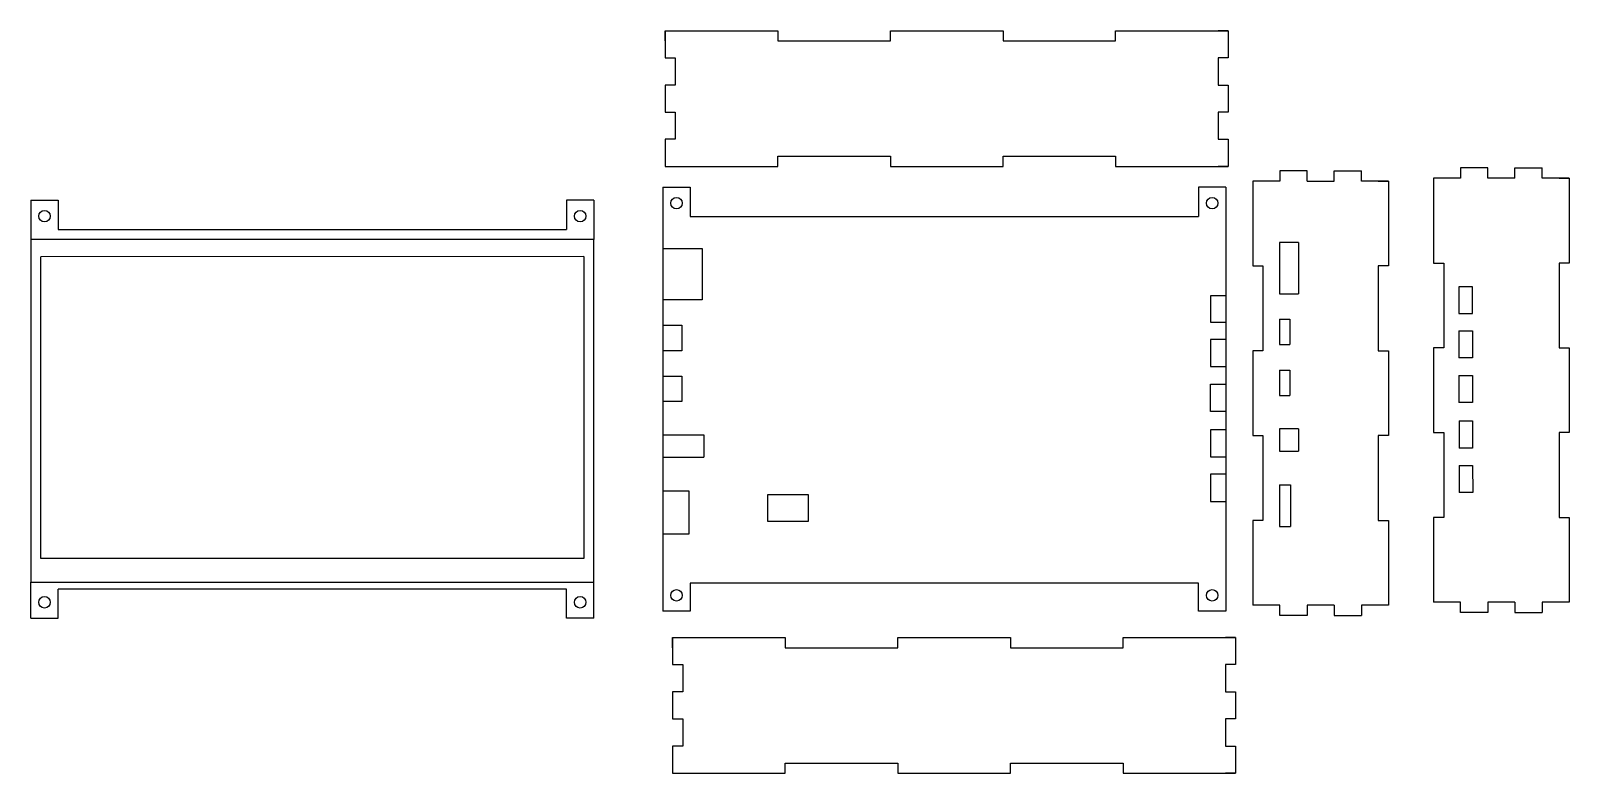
# Model space of a CAD drawing. Header units: millimetres. Extents: x -133 to 321, y -48 to 171.
import ezdxf

# ---------------------------------------------------------------- set-up
doc = ezdxf.new("R2010")
doc.units = ezdxf.units.MM

msp = doc.modelspace()

# ---------------------------------------------------------------- linework, layer by layer
for p, q in [((54.18, 168.11), (54.18, 171.11)), ((54.18, 171.11), (87.38, 171.11)), ((54.18, 171.11), (54.18, 163.11)), ((87.38, 171.11), (87.38, 168.11)), ((87.38, 168.11), (120.58, 168.11)), ((120.58, 168.11), (120.58, 171.11)), ((120.58, 171.11), (153.78, 171.11)), ((153.78, 171.11), (153.78, 168.11)), ((153.78, 168.11), (186.98, 168.11)), ((186.98, 168.11), (186.98, 171.11)), ((186.98, 171.11), (220.18, 171.11)), ((220.18, 171.11), (217.18, 171.11)), ((220.18, 171.11), (220.18, 163.11)), ((54.18, 163.11), (57.18, 163.11)), ((57.18, 163.11), (57.18, 155.11)), ((220.18, 163.11), (217.18, 163.11)), ((217.18, 163.11), (217.18, 155.11)), ((57.18, 155.11), (54.18, 155.11)), ((54.18, 155.11), (54.18, 147.11)), ((217.18, 155.11), (220.18, 155.11)), ((220.18, 155.11), (220.18, 147.11)), ((54.18, 147.11), (57.18, 147.11)), ((57.18, 147.11), (57.18, 139.11)), ((220.18, 147.11), (217.18, 147.11)), ((217.18, 147.11), (217.18, 139.11)), ((57.18, 139.11), (54.18, 139.11)), ((54.18, 139.11), (54.18, 131.11)), ((217.18, 139.11), (220.18, 139.11)), ((220.18, 139.11), (220.18, 131.11)), ((54.18, 134.11), (54.18, 131.11)), ((87.38, 131.11), (87.38, 134.11)), ((87.38, 134.11), (120.58, 134.11)), ((120.58, 134.11), (120.58, 131.11)), ((153.78, 131.11), (153.78, 134.11)), ((153.78, 134.11), (186.98, 134.11)), ((186.98, 134.11), (186.98, 131.11)), ((54.18, 131.11), (87.38, 131.11)), ((120.58, 131.11), (153.78, 131.11)), ((186.98, 131.11), (220.18, 131.11)), ((220.18, 131.11), (217.18, 131.11)), ((243.41, 129.8), (235.41, 129.8)), ((235.41, 129.8), (235.41, 126.8)), ((243.41, 126.8), (243.41, 129.8)), ((251.41, 126.8), (251.41, 129.8)), ((251.41, 129.8), (259.41, 129.8)), ((259.41, 126.8), (259.41, 129.8)), ((288.68, 127.66), (280.68, 127.66)), ((280.68, 127.66), (280.68, 102.66)), ((296.68, 130.66), (288.68, 130.66)), ((288.68, 130.66), (288.68, 127.66)), ((296.68, 127.66), (296.68, 130.66)), ((304.68, 127.66), (296.68, 127.66)), ((304.68, 127.66), (304.68, 130.66)), ((304.68, 130.66), (312.68, 130.66)), ((312.68, 127.66), (312.68, 130.66)), ((320.68, 127.66), (312.68, 127.66)), ((317.68, 127.66), (320.68, 127.66)), ((320.68, 127.66), (320.68, 102.66)), ((53.49, 125.01), (61.59, 125.01)), ((53.49, 125.01), (53.49, 0.01)), ((61.59, 125.01), (61.59, 116.41)), ((219.49, 125.01), (211.39, 125.01)), ((211.39, 125.01), (211.39, 116.41)), ((219.49, 125.01), (219.49, 0.01)), ((235.41, 126.8), (227.41, 126.8)), ((227.41, 126.8), (227.41, 101.8)), ((243.41, 126.8), (251.41, 126.8)), ((267.41, 126.8), (259.41, 126.8)), ((264.41, 126.8), (267.41, 126.8)), ((267.41, 126.8), (267.41, 101.8)), ((-132.8, 121.17), (-124.7, 121.17)), ((-132.8, 121.17), (-132.8, 112.57)), ((-124.7, 121.17), (-124.7, 112.57)), ((33.2, 121.17), (25.1, 121.17)), ((25.1, 121.17), (25.1, 112.57)), ((33.2, 121.17), (33.2, 112.57)), ((61.59, 116.41), (211.39, 116.41)), ((-132.8, 112.57), (-132.8, 109.57)), ((-124.7, 112.57), (25.1, 112.57)), ((33.2, 112.57), (33.2, 109.57)), ((30.2, 104.57), (-129.8, 104.47)), ((-129.8, 15.57), (-129.8, 104.47)), ((53.49, 106.91), (65.09, 106.91)), ((65.09, 106.91), (65.09, 91.81)), ((240.91, 108.7), (235.31, 108.7)), ((235.31, 108.7), (235.31, 93.6)), ((240.91, 108.7), (240.91, 93.6)), ((227.41, 101.8), (230.41, 101.8)), ((230.41, 101.8), (230.41, 76.8)), ((267.41, 101.8), (264.41, 101.8)), ((264.41, 101.8), (264.41, 76.8)), ((280.68, 102.66), (283.68, 102.66)), ((283.68, 102.66), (283.68, 77.66)), ((320.68, 102.66), (317.68, 102.66)), ((317.68, 102.66), (317.68, 77.66)), ((292.13, 95.61), (288.13, 95.6)), ((288.13, 95.6), (288.14, 87.8)), ((292.14, 87.81), (292.13, 95.61)), ((65.09, 91.81), (53.49, 91.81)), ((219.49, 93.01), (214.99, 93.01)), ((214.99, 93.01), (214.99, 85.21)), ((235.31, 93.6), (240.91, 93.6)), ((288.14, 87.8), (292.14, 87.81)), ((53.49, 84.31), (59.09, 84.31)), ((59.09, 84.31), (59.09, 76.81)), ((214.99, 85.21), (219.49, 85.21)), ((235.31, 86.1), (235.31, 78.6)), ((235.31, 86.1), (238.31, 86.1)), ((238.31, 86.1), (238.31, 78.6)), ((288.15, 82.7), (292.15, 82.71)), ((288.15, 82.7), (288.17, 74.7)), ((292.15, 82.71), (292.17, 74.71)), ((219.49, 80.11), (214.99, 80.11)), ((214.99, 80.11), (214.99, 72.11)), ((235.31, 78.6), (238.31, 78.6)), ((283.68, 77.66), (280.68, 77.66)), ((280.68, 77.66), (280.68, 52.66)), ((317.68, 77.66), (320.68, 77.66)), ((320.68, 77.66), (320.68, 52.66)), ((59.09, 76.81), (53.49, 76.81)), ((230.41, 76.8), (227.41, 76.8)), ((227.41, 76.8), (227.41, 51.8)), ((264.41, 76.8), (267.41, 76.8)), ((267.41, 76.8), (267.41, 51.8)), ((292.17, 74.71), (288.17, 74.7)), ((53.49, 69.31), (59.09, 69.31)), ((59.09, 69.31), (59.09, 61.81)), ((214.99, 72.11), (219.49, 72.11)), ((235.31, 71.1), (235.31, 63.6)), ((235.31, 71.1), (238.31, 71.1)), ((238.31, 71.1), (238.31, 63.6)), ((288.18, 69.5), (292.18, 69.51)), ((288.18, 69.5), (288.19, 61.5)), ((292.18, 69.51), (292.19, 61.51)), ((214.99, 58.91), (214.99, 66.91)), ((214.99, 66.91), (219.49, 66.91)), ((235.31, 63.6), (238.31, 63.6)), ((59.09, 61.81), (53.49, 61.81)), ((292.19, 61.51), (288.19, 61.5)), ((219.49, 58.91), (214.99, 58.91)), ((288.2, 56.1), (292.2, 56.11)), ((288.2, 56.1), (288.21, 48.1)), ((292.2, 56.11), (292.21, 48.11)), ((53.49, 52.01), (65.64, 52.01)), ((65.64, 52.01), (65.64, 45.41)), ((219.49, 53.51), (214.99, 53.51)), ((214.99, 53.51), (214.99, 45.51)), ((227.41, 51.8), (230.41, 51.8)), ((230.41, 51.8), (230.41, 26.8)), ((240.91, 53.8), (235.31, 53.8)), ((235.31, 53.8), (235.31, 47.2)), ((240.91, 53.8), (240.91, 47.2)), ((267.41, 51.8), (264.41, 51.8)), ((264.41, 51.8), (264.41, 26.8)), ((280.68, 52.66), (283.68, 52.66)), ((283.68, 52.66), (283.68, 27.66)), ((320.68, 52.66), (317.68, 52.66)), ((317.68, 52.66), (317.68, 27.66)), ((53.49, 45.41), (65.64, 45.41)), ((214.99, 45.51), (219.49, 45.51)), ((235.31, 47.2), (240.91, 47.2)), ((292.21, 48.11), (288.21, 48.1)), ((288.22, 43), (292.22, 43.01)), ((288.22, 43), (288.24, 35)), ((292.22, 43.01), (292.24, 35.01)), ((219.49, 40.41), (214.99, 40.41)), ((214.99, 40.41), (214.99, 32.41)), ((235.31, 37.3), (235.31, 25)), ((235.31, 37.3), (238.51, 37.3)), ((238.51, 37.3), (238.51, 25)), ((53.49, 35.51), (61.19, 35.51)), ((61.19, 35.51), (61.19, 22.71)), ((96.49, 34.31), (84.39, 34.31)), ((84.39, 34.31), (84.39, 26.61)), ((96.49, 26.61), (96.49, 34.31)), ((214.99, 32.41), (219.49, 32.41)), ((292.24, 35.01), (288.24, 35)), ((283.68, 27.66), (280.68, 27.66)), ((280.68, 27.66), (280.68, 2.66)), ((317.68, 27.66), (320.68, 27.66)), ((320.68, 27.66), (320.68, 2.66)), ((61.19, 22.71), (53.49, 22.71)), ((84.39, 26.61), (96.49, 26.61)), ((230.41, 26.8), (227.41, 26.8)), ((227.41, 26.8), (227.41, 1.8)), ((235.31, 25), (238.51, 25)), ((264.41, 26.8), (267.41, 26.8)), ((267.41, 26.8), (267.41, 1.8)), ((-132.8, 6.57), (-132.8, 8.57)), ((-132.8, -2.03), (-132.8, 6.57)), ((-124.7, -2.03), (-124.7, 6.57)), ((25.1, 6.57), (-124.7, 6.57)), ((25.1, -2.03), (25.1, 6.57)), ((33.2, 6.57), (33.2, 8.57)), ((33.2, -2.03), (33.2, 6.57)), ((211.39, 8.31), (61.59, 8.31)), ((61.59, 8.31), (61.59, 0.01)), ((211.39, 0.01), (211.39, 8.31)), ((61.59, 0.01), (53.49, 0.01)), ((219.49, 0.01), (211.39, 0.01)), ((235.41, 1.8), (227.41, 1.8)), ((235.41, -1.2), (235.41, 1.8)), ((251.41, 1.8), (243.41, 1.8)), ((243.41, 1.8), (243.41, -1.2)), ((251.41, 1.8), (251.41, -1.2)), ((267.41, 1.8), (259.41, 1.8)), ((259.41, 1.8), (259.41, -1.2)), ((267.41, 1.8), (264.41, 1.8)), ((288.68, 2.66), (280.68, 2.66)), ((288.68, -0.34), (288.68, 2.66)), ((304.68, 2.66), (296.68, 2.66)), ((296.68, 2.66), (296.68, -0.34)), ((304.68, 2.66), (304.68, -0.34)), ((320.68, 2.66), (312.68, 2.66)), ((312.68, 2.66), (312.68, -0.34)), ((320.68, 2.66), (317.68, 2.66)), ((-132.8, -2.03), (-124.7, -2.03)), ((33.2, -2.03), (25.1, -2.03)), ((243.41, -1.2), (235.41, -1.2)), ((251.41, -1.2), (259.41, -1.2)), ((296.68, -0.34), (288.68, -0.34)), ((304.68, -0.34), (312.68, -0.34)), ((56.36, -10.72), (56.36, -7.72)), ((56.36, -7.72), (89.56, -7.72)), ((56.36, -7.72), (56.36, -15.72)), ((89.56, -7.72), (89.56, -10.72)), ((122.76, -10.72), (122.76, -7.72)), ((122.76, -7.72), (155.96, -7.72)), ((155.96, -7.72), (155.96, -10.72)), ((189.16, -10.72), (189.16, -7.72)), ((189.16, -7.72), (222.36, -7.72)), ((222.36, -7.72), (219.36, -7.72)), ((222.36, -7.72), (222.36, -15.72)), ((89.56, -10.72), (122.76, -10.72)), ((155.96, -10.72), (189.16, -10.72)), ((56.36, -15.72), (59.36, -15.72)), ((59.36, -15.72), (59.36, -23.72)), ((222.36, -15.72), (219.36, -15.72)), ((219.36, -15.72), (219.36, -23.72)), ((59.36, -23.72), (56.36, -23.72)), ((56.36, -23.72), (56.36, -31.72)), ((219.36, -23.72), (222.36, -23.72)), ((222.36, -23.72), (222.36, -31.72)), ((56.36, -31.72), (59.36, -31.72)), ((59.36, -31.72), (59.36, -39.72)), ((222.36, -31.72), (219.36, -31.72)), ((219.36, -31.72), (219.36, -39.72)), ((59.36, -39.72), (56.36, -39.72)), ((56.36, -39.72), (56.36, -47.72)), ((219.36, -39.72), (222.36, -39.72)), ((222.36, -39.72), (222.36, -47.72)), ((56.36, -44.72), (56.36, -47.72)), ((89.56, -47.72), (89.56, -44.72)), ((89.56, -44.72), (122.76, -44.72)), ((122.76, -44.72), (122.76, -47.72)), ((155.96, -47.72), (155.96, -44.72)), ((155.96, -44.72), (189.16, -44.72)), ((189.16, -44.72), (189.16, -47.72)), ((56.36, -47.72), (89.56, -47.72)), ((122.76, -47.72), (155.96, -47.72)), ((189.16, -47.72), (222.36, -47.72)), ((222.36, -47.72), (219.36, -47.72))]:
    msp.add_line(p, q)
for points in [[(33.2, 104.57), (33.2, 109.57), (-132.8, 109.57), (-132.8, 104.57)], [(-129.8, 109.57), (-132.8, 109.57), (-132.8, 8.57), (-129.8, 8.57)], [(30.2, 8.57), (30.2, 8.57), (33.2, 8.57), (33.2, 109.57), (30.2, 109.57)], [(30.2, 104.57), (30.2, 15.57)], [(-132.8, 15.57), (-132.8, 8.57), (33.2, 8.57), (33.2, 15.57)], [(30.2, 15.57), (-129.8, 15.57)]]:
    msp.add_lwpolyline(points)
for centre in [(-128.75, 116.47), (29.15, 116.47), (57.54, 120.31), (215.44, 120.31), (57.54, 4.71), (215.44, 4.71), (-128.75, 2.67), (29.15, 2.67)]:
    msp.add_circle(centre, 1.7)

doc.saveas('drawing.dxf')
